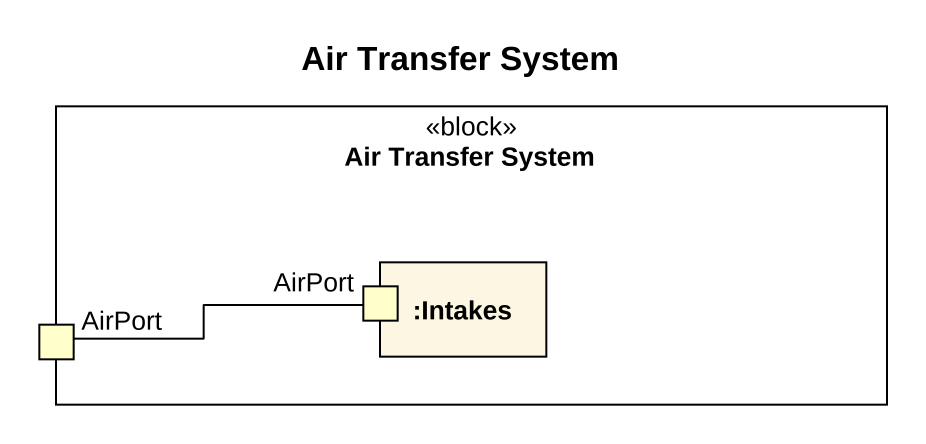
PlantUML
@startuml
title Air Transfer System
rectangle "Air Transfer System" as Air_Transfer_System <<block>> {
  port AirPort #FFFFCC
  rectangle ":Intakes" as Intakes {
    port "AirPort" as AirPort_2 #FFFFCC
  }
}
AirPort -right- AirPort_2
@enduml
